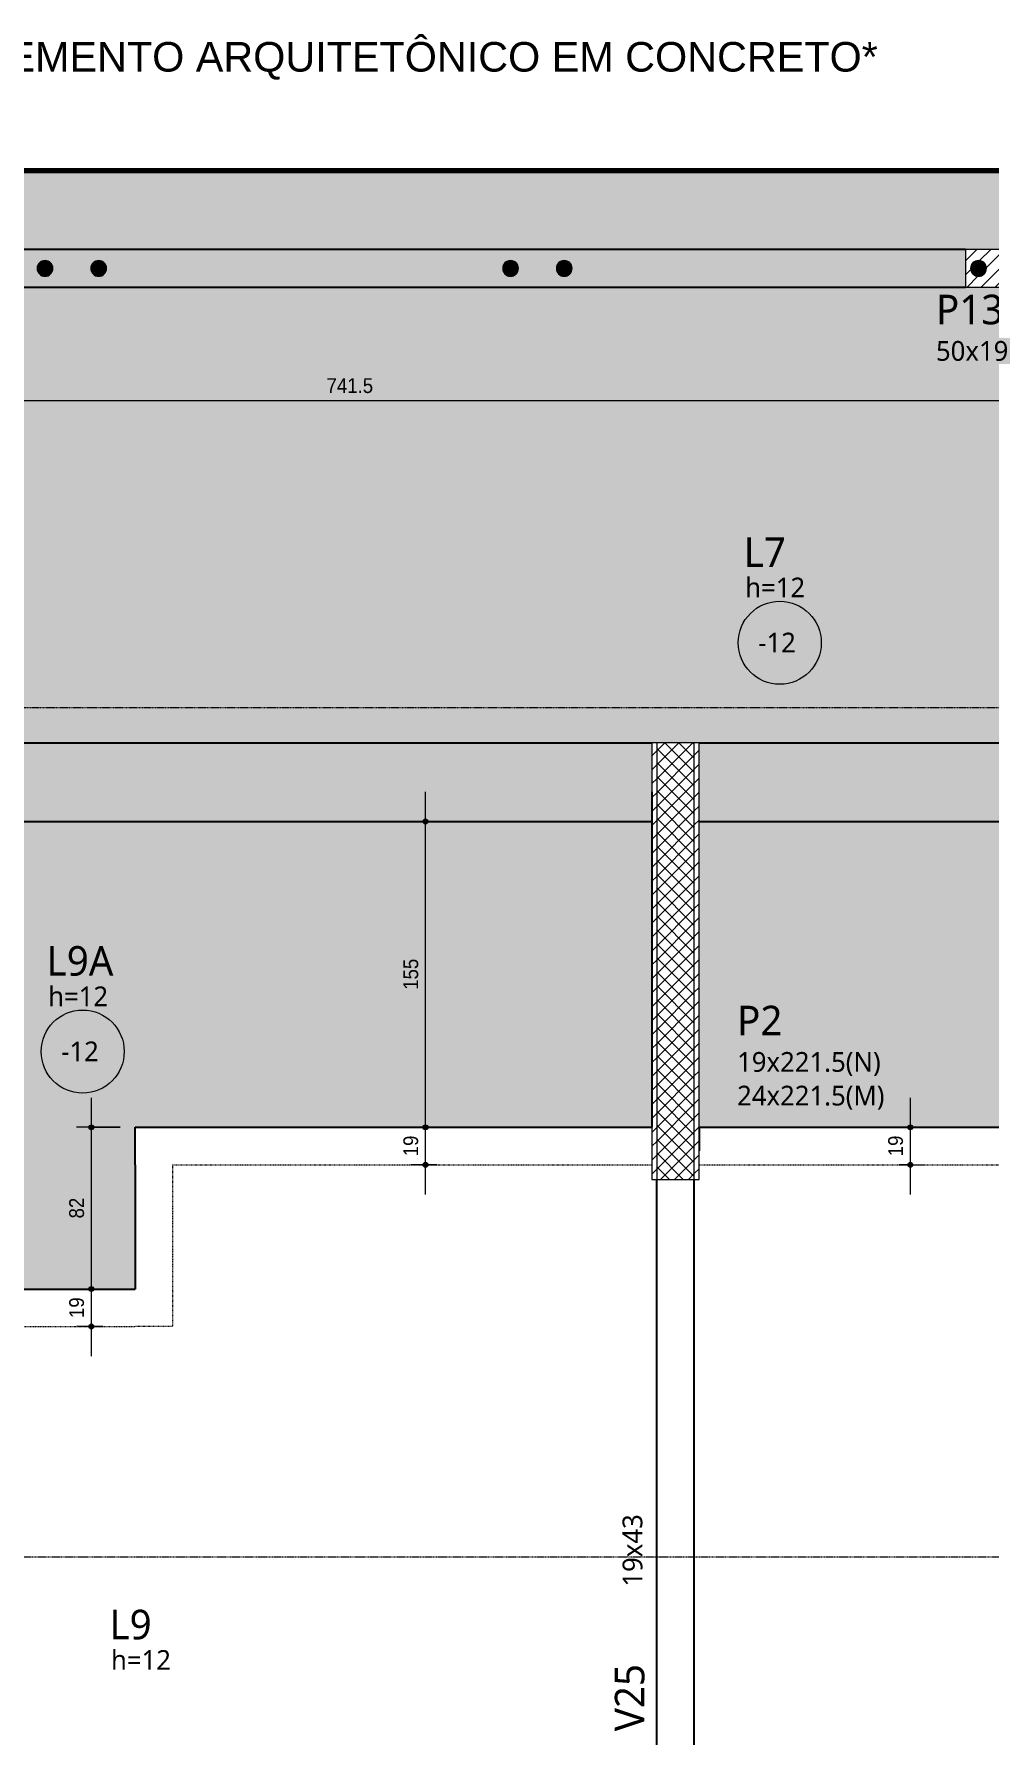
# Model space of a CAD drawing. Extents: x -1981 to 38708, y -3196 to 88064.
# Drawn here: x -1190 to -705, y 204 to 1066 of the extents above; entities that cross this region are included whole.
import ezdxf

# ---------------------------------------------------------------- set-up
doc = ezdxf.new("R2010")
doc.units = 0
for name, pattern in [('Aligning Line', [0.635, 0.3175, -0.3175]), ('Centro de 6 mm', [1.32, 0.6, -0.24, 0.24, -0.24]), ('Hidden', [0.714375, 0.47625, -0.238125])]:
    doc.linetypes.add(name, pattern=pattern)
for name, color, linetype, lineweight in [('A-ANNO-DIMS', 7, 'Continuous', 9), ('A-ANNO-DIMS-50', 7, 'Continuous', 9), ('A-DETL', 7, 'Hidden', 18), ('A-DETL-GENF', 7, 'Continuous', 18), ('A-DETL-THIN', 7, 'Continuous', 25), ('A-FLOR', 7, 'Continuous', 25), ('A-FLOR-IDEN', 7, 'Continuous', 9), ('G-ANNO-SYMB', 7, 'Continuous', 9), ('G-ANNO-TEXT', 7, 'Continuous', 9), ('S-BEAM', 7, 'Continuous', 25), ('S-BEAM-IDEN', 7, 'Continuous', 9), ('S-COLS-IDEN', 7, 'Continuous', 9)]:
    doc.layers.add(name, color=color, linetype=linetype, lineweight=lineweight)
doc.styles.add('Arial', font='arial.ttf', dxfattribs={"height": 15})
doc.styles.add('Arial_1', font='arial.ttf', dxfattribs={"width": 0.9, "height": 7.5})
doc.styles.add('Gadugi_1', font='gadugi.ttf', dxfattribs={"height": 15})
doc.styles.add('Gadugi_2', font='gadugi.ttf', dxfattribs={"height": 10})
doc.dimstyles.new('PED_1_5mm_ESQ', dxfattribs={"dimscale": 30.48, "dimtxt": 7.651945, "dimasz": 0.328084, "dimexe": 0.246063, "dimexo": 0.246063, "dimgap": 0.049213, "dimtad": 1, "dimdec": 1, "dimrnd": 0.5, "dimdsep": 46, "dimtxsty": 'Arial_1', "dimblk1": 'DOTSMALL', "dimblk2": 'DOTSMALL', "dimsah": 1, "dimcen": 0.09, "dimdle": 0.492126, "dimazin": 0, "dimtfac": 1, "dimtdec": 4, "dimtix": 1, "dimtmove": 0, "dimatfit": 3, "dimfxl": 1, "dimtvp": 1, "dimtolj": 1, "dimtzin": 0, "dimarcsym": 2})
pattern_1 = [(45, (0, 0), (-3.535534, 3.535534), [])]

# ---------------------------------------------------------------- blocks, each defined once
blk = doc.blocks.new('PED_TAG_LAJE_R03 - TÍTULO_ESPESSURA_REBAIXO-2582888-PL D 001 - FORMA DO 1º PAVIMENTO')
at = {"layer": 'A-FLOR-IDEN'}
blk.add_circle((-0.108, -0.761), 0.421, dxfattribs=at)
blk = doc.blocks.new('DIMBLOCK2-PL D 001 - FORMA DO 1º PAVIMENTO')
at = {"layer": 'A-ANNO-DIMS-50', "transparency": 16777216}
h = blk.add_hatch(color=256, dxfattribs=at)
edge = h.paths.add_edge_path(flags=0)
edge.add_arc((-745.33, 512.12), 1.25, 0, 360)
h = blk.add_hatch(color=256, dxfattribs=at)
edge = h.paths.add_edge_path(flags=0)
edge.add_arc((-745.33, 493.12), 1.25, 0, 360)
for p, q in [((-745.33, 527.12), (-745.33, 478.12)), ((-751.06, 512.12), (-737.83, 512.12)), ((-745.33, 512.12), (-751.06, 512.12)), ((-751.06, 493.12), (-737.83, 493.12)), ((-745.33, 493.12), (-751.06, 493.12))]:
    blk.add_line(p, q, dxfattribs=at)
for centre in [(-745.33, 512.12), (-745.33, 493.12)]:
    blk.add_circle(centre, 1.25, dxfattribs=at)
at = {"layer": 'A-ANNO-DIMS-50', "color": 0, "transparency": 16777216, "insert": (-756.56, 497.44), "char_height": 7.5, "width": 12.4315, "attachment_point": 1, "rotation": 90, "line_spacing_factor": 0.941778, "style": 'Arial_1'}
blk.add_mtext('19', dxfattribs=at)
blk = doc.blocks.new('_DotSmall')
at = {"color": 0, "linetype": 'ByBlock', "const_width": 0.5}
blk.add_lwpolyline([(-0.0625, 0, 1), (0.0625, 0, 1)], format="xyb", close=True, dxfattribs=at)
blk = doc.blocks.new('DIMBLOCK7-PL D 001 - FORMA DO 1º PAVIMENTO')
at = {"layer": 'A-ANNO-DIMS-50', "transparency": 16777216}
h = blk.add_hatch(color=256, dxfattribs=at)
edge = h.paths.add_edge_path(flags=0)
edge.add_arc((-1400.36, 880.67), 1.25, 0, 360)
h = blk.add_hatch(color=256, dxfattribs=at)
edge = h.paths.add_edge_path(flags=0)
edge.add_arc((-658.86, 880.67), 1.25, 0, 360)
for p, q in [((-1400.36, 714.62), (-1400.36, 888.17)), ((-1400.36, 880.67), (-658.86, 880.67)), ((-1400.36, 880.67), (-1400.36, 714.62)), ((-658.86, 874.94), (-658.86, 888.17)), ((-658.86, 880.67), (-658.86, 874.94))]:
    blk.add_line(p, q, dxfattribs=at)
for centre in [(-1400.36, 880.67), (-658.86, 880.67)]:
    blk.add_circle(centre, 1.25, dxfattribs=at)
at = {"layer": 'A-ANNO-DIMS-50', "color": 0, "transparency": 16777216, "insert": (-1041.27, 891.9), "char_height": 7.5, "width": 27.9708, "attachment_point": 1, "line_spacing_factor": 0.941778, "style": 'Arial_1'}
blk.add_mtext('741.5', dxfattribs=at)
blk = doc.blocks.new('DIMBLOCK69-PL D 001 - FORMA DO 1º PAVIMENTO')
at = {"layer": 'A-ANNO-DIMS-50', "transparency": 16777216}
h = blk.add_hatch(color=256, dxfattribs=at)
edge = h.paths.add_edge_path(flags=0)
edge.add_arc((-991.1, 512.12), 1.25, 0, 360)
h = blk.add_hatch(color=256, dxfattribs=at)
edge = h.paths.add_edge_path(flags=0)
edge.add_arc((-991.1, 493.12), 1.25, 0, 360)
for p, q in [((-985.36, 512.12), (-998.6, 512.12)), ((-991.1, 478.12), (-991.1, 512.12)), ((-991.1, 512.12), (-985.36, 512.12)), ((-985.36, 493.12), (-998.6, 493.12)), ((-991.1, 493.12), (-985.36, 493.12))]:
    blk.add_line(p, q, dxfattribs=at)
for centre in [(-991.1, 512.12), (-991.1, 493.12)]:
    blk.add_circle(centre, 1.25, dxfattribs=at)
at = {"layer": 'A-ANNO-DIMS-50', "color": 0, "transparency": 16777216, "insert": (-1002.33, 497.44), "char_height": 7.5, "width": 12.4315, "attachment_point": 1, "rotation": 90, "line_spacing_factor": 0.941778, "style": 'Arial_1'}
blk.add_mtext('19', dxfattribs=at)
blk = doc.blocks.new('DIMBLOCK70-PL D 001 - FORMA DO 1º PAVIMENTO')
at = {"layer": 'A-ANNO-DIMS-50', "transparency": 16777216}
h = blk.add_hatch(color=256, dxfattribs=at)
edge = h.paths.add_edge_path(flags=0)
edge.add_arc((-991.1, 667.12), 1.25, 0, 360)
h = blk.add_hatch(color=256, dxfattribs=at)
edge = h.paths.add_edge_path(flags=0)
edge.add_arc((-991.1, 512.12), 1.25, 0, 360)
for p, q in [((-991.1, 512.12), (-991.1, 682.12)), ((-985.36, 667.12), (-998.6, 667.12)), ((-991.1, 667.12), (-985.36, 667.12)), ((-985.36, 512.12), (-998.6, 512.12)), ((-991.1, 512.12), (-985.36, 512.12))]:
    blk.add_line(p, q, dxfattribs=at)
for centre in [(-991.1, 667.12), (-991.1, 512.12)]:
    blk.add_circle(centre, 1.25, dxfattribs=at)
at = {"layer": 'A-ANNO-DIMS-50', "color": 0, "transparency": 16777216, "insert": (-1002.33, 581.85), "char_height": 7.5, "width": 18.6472, "attachment_point": 1, "rotation": 90, "line_spacing_factor": 0.941778, "style": 'Arial_1'}
blk.add_mtext('155', dxfattribs=at)
blk = doc.blocks.new('DIMBLOCK71-PL D 001 - FORMA DO 1º PAVIMENTO')
at = {"layer": 'A-ANNO-DIMS-50', "transparency": 16777216}
h = blk.add_hatch(color=256, dxfattribs=at)
edge = h.paths.add_edge_path(flags=0)
edge.add_arc((-1160.49, 430.12), 1.25, 0, 360)
h = blk.add_hatch(color=256, dxfattribs=at)
edge = h.paths.add_edge_path(flags=0)
edge.add_arc((-1160.49, 411.12), 1.25, 0, 360)
for p, q in [((-1154.76, 430.12), (-1167.99, 430.12)), ((-1160.49, 396.12), (-1160.49, 430.12)), ((-1160.49, 430.12), (-1154.76, 430.12)), ((-1154.76, 411.12), (-1167.99, 411.12)), ((-1160.49, 411.12), (-1154.76, 411.12))]:
    blk.add_line(p, q, dxfattribs=at)
for centre in [(-1160.49, 430.12), (-1160.49, 411.12)]:
    blk.add_circle(centre, 1.25, dxfattribs=at)
at = {"layer": 'A-ANNO-DIMS-50', "color": 0, "transparency": 16777216, "insert": (-1171.73, 415.44), "char_height": 7.5, "width": 12.4315, "attachment_point": 1, "rotation": 90, "line_spacing_factor": 0.941778, "style": 'Arial_1'}
blk.add_mtext('19', dxfattribs=at)
blk = doc.blocks.new('DIMBLOCK72-PL D 001 - FORMA DO 1º PAVIMENTO')
at = {"layer": 'A-ANNO-DIMS-50', "transparency": 16777216}
h = blk.add_hatch(color=256, dxfattribs=at)
edge = h.paths.add_edge_path(flags=0)
edge.add_arc((-1160.49, 512.12), 1.25, 0, 360)
h = blk.add_hatch(color=256, dxfattribs=at)
edge = h.paths.add_edge_path(flags=0)
edge.add_arc((-1160.49, 430.12), 1.25, 0, 360)
for p, q in [((-1160.49, 430.12), (-1160.49, 527.12)), ((-1145.86, 512.12), (-1167.99, 512.12)), ((-1160.49, 512.12), (-1145.86, 512.12)), ((-1154.76, 430.12), (-1167.99, 430.12)), ((-1160.49, 430.12), (-1154.76, 430.12))]:
    blk.add_line(p, q, dxfattribs=at)
for centre in [(-1160.49, 512.12), (-1160.49, 430.12)]:
    blk.add_circle(centre, 1.25, dxfattribs=at)
at = {"layer": 'A-ANNO-DIMS-50', "color": 0, "transparency": 16777216, "insert": (-1171.73, 465.94), "char_height": 7.5, "width": 12.4315, "attachment_point": 1, "rotation": 90, "line_spacing_factor": 0.941778, "style": 'Arial_1'}
blk.add_mtext('82', dxfattribs=at)

msp = doc.modelspace()

# ---------------------------------------------------------------- hatches: boundary and pattern name
at = {"layer": 'A-DETL-GENF', "true_color": 0xff00ff}
for points in [[(-1183.98, 943.57), (-1182.95, 943.7), (-1181.98, 944.1), (-1181.15, 944.74), (-1180.52, 945.57), (-1180.12, 946.53), (-1179.98, 947.57), (-1180.12, 948.6), (-1180.52, 949.57), (-1181.15, 950.4), (-1181.98, 951.03), (-1182.95, 951.43), (-1183.98, 951.57), (-1185.02, 951.43), (-1185.98, 951.03), (-1186.81, 950.4), (-1187.45, 949.57), (-1187.84, 948.6), (-1187.98, 947.57), (-1187.84, 946.53), (-1187.45, 945.57), (-1186.81, 944.74), (-1185.98, 944.1), (-1185.02, 943.7)], [(-1156.78, 943.57), (-1155.75, 943.7), (-1154.78, 944.1), (-1153.95, 944.74), (-1153.32, 945.57), (-1152.92, 946.53), (-1152.78, 947.57), (-1152.92, 948.6), (-1153.32, 949.57), (-1153.95, 950.4), (-1154.78, 951.03), (-1155.75, 951.43), (-1156.78, 951.57), (-1157.82, 951.43), (-1158.78, 951.03), (-1159.61, 950.4), (-1160.25, 949.57), (-1160.65, 948.6), (-1160.78, 947.57), (-1160.65, 946.53), (-1160.25, 945.57), (-1159.61, 944.74), (-1158.78, 944.1), (-1157.82, 943.7)], [(-947.98, 943.57), (-946.95, 943.7), (-945.98, 944.1), (-945.15, 944.74), (-944.52, 945.57), (-944.12, 946.53), (-943.98, 947.57), (-944.12, 948.6), (-944.52, 949.57), (-945.15, 950.4), (-945.98, 951.03), (-946.95, 951.43), (-947.98, 951.57), (-949.02, 951.43), (-949.98, 951.03), (-950.81, 950.4), (-951.45, 949.57), (-951.84, 948.6), (-951.98, 947.57), (-951.84, 946.53), (-951.45, 945.57), (-950.81, 944.74), (-949.98, 944.1), (-949.02, 943.7)], [(-920.78, 943.57), (-919.75, 943.7), (-918.78, 944.1), (-917.95, 944.74), (-917.32, 945.57), (-916.92, 946.53), (-916.78, 947.57), (-916.92, 948.6), (-917.32, 949.57), (-917.95, 950.4), (-918.78, 951.03), (-919.75, 951.43), (-920.78, 951.57), (-921.82, 951.43), (-922.78, 951.03), (-923.61, 950.4), (-924.25, 949.57), (-924.65, 948.6), (-924.78, 947.57), (-924.65, 946.53), (-924.25, 945.57), (-923.61, 944.74), (-922.78, 944.1), (-921.82, 943.7)], [(-710.78, 943.57), (-709.75, 943.7), (-708.78, 944.1), (-707.95, 944.74), (-707.32, 945.57), (-706.92, 946.53), (-706.78, 947.57), (-706.92, 948.6), (-707.32, 949.57), (-707.95, 950.4), (-708.78, 951.03), (-709.75, 951.43), (-710.78, 951.57), (-711.82, 951.43), (-712.78, 951.03), (-713.61, 950.4), (-714.25, 949.57), (-714.65, 948.6), (-714.78, 947.57), (-714.65, 946.53), (-714.25, 945.57), (-713.61, 944.74), (-712.78, 944.1), (-711.82, 943.7)]]:
    msp.add_hatch(color=6, dxfattribs=at).paths.add_polyline_path(points, flags=0)
at = {"layer": 'A-DETL-GENF', "true_color": 0x808080}
h = msp.add_hatch(dxfattribs=at)
h.set_pattern_fill('FP_1', color=8, style=0, pattern_type=2)
h.set_pattern_definition(pattern_1)
h.paths.add_polyline_path([(-688.78, 938.12), (-667.36, 938.12), (-667.36, 957.12), (-717.36, 957.12), (-717.36, 938.12), (-694.44, 938.12)], flags=0)
h.paths.add_polyline_path([(-684.78, 943.57), (-685.82, 943.7), (-686.78, 944.1), (-687.61, 944.74), (-688.25, 945.57), (-688.65, 946.53), (-688.78, 947.57), (-688.65, 948.6), (-688.25, 949.57), (-687.61, 950.4), (-686.78, 951.03), (-685.82, 951.43), (-684.78, 951.57), (-683.75, 951.43), (-682.78, 951.03), (-681.95, 950.4), (-681.32, 949.57), (-680.92, 948.6), (-680.78, 947.57), (-680.92, 946.53), (-681.32, 945.57), (-681.95, 944.74), (-682.78, 944.1), (-683.75, 943.7)], flags=0)
h.paths.add_polyline_path([(-710.78, 943.57), (-711.82, 943.7), (-712.78, 944.1), (-713.61, 944.74), (-714.25, 945.57), (-714.65, 946.53), (-714.78, 947.57), (-714.65, 948.6), (-714.25, 949.57), (-713.61, 950.4), (-712.78, 951.03), (-711.82, 951.43), (-710.78, 951.57), (-709.75, 951.43), (-708.78, 951.03), (-707.95, 950.4), (-707.32, 949.57), (-706.92, 948.6), (-706.78, 947.57), (-706.92, 946.53), (-707.32, 945.57), (-707.95, 944.74), (-708.78, 944.1), (-709.75, 943.7)], flags=0)
h = msp.add_hatch(dxfattribs=at)
h.set_pattern_fill('FP_1', color=8, style=0, pattern_type=2)
h.set_pattern_definition(pattern_1)
h.paths.add_polyline_path([(-873.86, 485.65), (-873.86, 707.12), (-876.36, 707.12), (-876.36, 485.65)], flags=0)
h.paths.add_polyline_path([(-854.86, 485.65), (-852.36, 485.65), (-852.36, 707.12), (-854.86, 707.12), (-854.86, 512.12)], flags=0)
at = {"layer": 'A-DETL-GENF', "true_color": 0x0000ff}
h = msp.add_hatch(dxfattribs=at)
h.set_pattern_fill('FP_2', color=5, style=0, pattern_type=2)
h.set_pattern_definition([(45, (0, 0), (-3.535534, 3.535534), []), (135, (0, 0), (-3.535534, -3.535534), [])])
h.paths.add_polyline_path([(-854.86, 485.65), (-854.86, 707.12), (-873.86, 707.12), (-873.86, 485.65)], flags=0)
at = {"layer": 'A-FLOR', "true_color": 0xccffcc}
for points in [[(-1738.86, 533.55), (-1400.36, 533.55), (-1400.36, 707.12), (127.64, 707.12), (127.64, 938.12), (-1739.87, 938.12), (-1739.87, 533.55)], [(-1138.36, 430.12), (-1138.36, 512.12), (-876.36, 512.12), (-876.36, 667.12), (-1376.36, 667.12), (-1376.36, 666.11), (-1362.36, 666.11), (-1362.36, 651.58), (-1376.36, 651.58), (-1376.36, 611.81), (-1362.36, 611.81), (-1362.36, 540.85), (-1376.36, 540.85), (-1376.36, 509.62), (-1381.36, 509.62), (-1381.36, 486.93), (-1362.36, 486.93), (-1362.36, 436.46), (-1381.36, 436.46), (-1381.36, 430.12), (-1304.49, 430.12)]]:
    msp.add_hatch(color=254, dxfattribs=at).paths.add_polyline_path(points, flags=0)
h = msp.add_hatch(color=254, dxfattribs=at)
h.paths.add_polyline_path([(-352.36, 430.12), (-347.36, 430.12), (-347.36, 436.21), (-366.36, 436.21), (-366.36, 486.68), (-352.36, 486.68), (-352.36, 541.1), (-366.36, 541.1), (-366.36, 586.17), (-352.36, 586.17), (-352.36, 651.58), (-366.36, 651.58), (-366.36, 666.11), (-352.36, 666.11), (-352.36, 667.12), (-516.86, 667.12), (-516.86, 430.12), (-365.95, 430.12)], flags=0)
h.paths.add_polyline_path([(-590.36, 430.12), (-535.86, 430.12), (-535.86, 667.12), (-852.36, 667.12), (-852.36, 512.12), (-590.36, 512.12), (-590.36, 485.65)], flags=0)
at = {"layer": 'S-BEAM', "true_color": 0xa7d7e1}
msp.add_hatch(color=9, dxfattribs=at).paths.add_polyline_path([(-1116.78, 957.12), (-333.77, 957.12), (-333.77, 997.12), (-1718.87, 997.12), (-1718.87, 957.12), (-1304.49, 957.12)], flags=0)
at = {"layer": 'S-BEAM', "true_color": 0xd9d9d9}
h = msp.add_hatch(color=254, dxfattribs=at)
h.paths.add_polyline_path([(-1116.78, 938.12), (-717.36, 938.12), (-717.36, 957.12), (-1372.36, 957.12), (-1372.36, 938.12), (-1152.8, 938.12)], flags=0)
h.paths.add_polyline_path([(-947.98, 943.57), (-949.02, 943.7), (-949.98, 944.1), (-950.81, 944.74), (-951.45, 945.57), (-951.84, 946.53), (-951.98, 947.57), (-951.84, 948.6), (-951.45, 949.57), (-950.81, 950.4), (-949.98, 951.03), (-949.02, 951.43), (-947.98, 951.57), (-946.95, 951.43), (-945.98, 951.03), (-945.15, 950.4), (-944.52, 949.57), (-944.12, 948.6), (-943.98, 947.57), (-944.12, 946.53), (-944.52, 945.57), (-945.15, 944.74), (-945.98, 944.1), (-946.95, 943.7)], flags=0)
h.paths.add_polyline_path([(-920.78, 943.57), (-921.82, 943.7), (-922.78, 944.1), (-923.61, 944.74), (-924.25, 945.57), (-924.65, 946.53), (-924.78, 947.57), (-924.65, 948.6), (-924.25, 949.57), (-923.61, 950.4), (-922.78, 951.03), (-921.82, 951.43), (-920.78, 951.57), (-919.75, 951.43), (-918.78, 951.03), (-917.95, 950.4), (-917.32, 949.57), (-916.92, 948.6), (-916.78, 947.57), (-916.92, 946.53), (-917.32, 945.57), (-917.95, 944.74), (-918.78, 944.1), (-919.75, 943.7)], flags=0)
h.paths.add_polyline_path([(-1156.78, 943.57), (-1157.82, 943.7), (-1158.78, 944.1), (-1159.61, 944.74), (-1160.25, 945.57), (-1160.65, 946.53), (-1160.78, 947.57), (-1160.65, 948.6), (-1160.25, 949.57), (-1159.61, 950.4), (-1158.78, 951.03), (-1157.82, 951.43), (-1156.78, 951.57), (-1155.75, 951.43), (-1154.78, 951.03), (-1153.95, 950.4), (-1153.32, 949.57), (-1152.92, 948.6), (-1152.78, 947.57), (-1152.92, 946.53), (-1153.32, 945.57), (-1153.95, 944.74), (-1154.78, 944.1), (-1155.75, 943.7)], flags=0)
h.paths.add_polyline_path([(-1183.98, 943.57), (-1185.02, 943.7), (-1185.98, 944.1), (-1186.81, 944.74), (-1187.45, 945.57), (-1187.84, 946.53), (-1187.98, 947.57), (-1187.84, 948.6), (-1187.45, 949.57), (-1186.81, 950.4), (-1185.98, 951.03), (-1185.02, 951.43), (-1183.98, 951.57), (-1182.95, 951.43), (-1181.98, 951.03), (-1181.15, 950.4), (-1180.52, 949.57), (-1180.12, 948.6), (-1179.98, 947.57), (-1180.12, 946.53), (-1180.52, 945.57), (-1181.15, 944.74), (-1181.98, 944.1), (-1182.95, 943.7)], flags=0)
at = {"layer": 'S-BEAM', "true_color": 0xccffcc}
msp.add_hatch(color=254, dxfattribs=at).paths.add_polyline_path([(-876.36, 667.12), (-876.36, 707.12), (-1342.61, 707.12), (-1342.61, 683.12), (-1376.36, 683.12), (-1376.36, 667.12), (-877.86, 667.12)], flags=0)
h = msp.add_hatch(color=254, dxfattribs=at)
h.paths.add_polyline_path([(-850.86, 667.12), (-535.86, 667.12), (-535.86, 707.12), (-852.36, 707.12), (-852.36, 667.12)], flags=0)
h.paths.add_polyline_path([(-352.36, 667.12), (-352.36, 683.12), (-386.11, 683.12), (-386.11, 707.12), (-516.86, 707.12), (-516.86, 667.12), (-365.95, 667.12)], flags=0)

# ---------------------------------------------------------------- linework, layer by layer
at = {"layer": 'A-DETL', "linetype": 'Continuous'}
for p, q in [((-667.36, 957.12), (-717.36, 957.12)), ((-717.36, 957.12), (-717.36, 938.12)), ((-717.36, 938.12), (-667.36, 938.12)), ((-873.86, 707.12), (-876.36, 707.12)), ((-876.36, 707.12), (-876.36, 485.65)), ((-854.86, 707.12), (-873.86, 707.12)), ((-873.86, 707.12), (-873.86, 485.65)), ((-852.36, 707.12), (-854.86, 707.12)), ((-854.86, 485.65), (-854.86, 707.12)), ((-852.36, 485.65), (-852.36, 707.12)), ((-876.36, 485.65), (-873.86, 485.65)), ((-873.86, 485.65), (-854.86, 485.65)), ((-854.86, 485.65), (-852.36, 485.65))]:
    msp.add_line(p, q, dxfattribs=at)
at = {"layer": 'A-DETL', "linetype": 'Continuous', "lineweight": 9}
msp.add_line((-1739.87, 938.12), (-333.77, 938.12), dxfattribs=at)
at = {"layer": 'A-DETL', "linetype": 'Aligning Line'}
for p, q in [((-1119.36, 493.12), (-876.36, 493.12)), ((-1119.36, 493.12), (-1119.36, 411.12)), ((-852.36, 493.12), (-609.36, 493.12)), ((-1381.36, 411.12), (-1138.36, 411.12)), ((-1119.36, 411.12), (-1138.36, 411.12))]:
    msp.add_line(p, q, dxfattribs=at)
at = {"layer": 'A-DETL', "linetype": 'Continuous'}
for centre, start, end in [((-1183.98, 947.57), 0, 180), ((-1156.78, 947.57), 0, 180), ((-947.98, 947.57), 0, 180), ((-920.78, 947.57), 0, 180), ((-710.78, 947.57), 0, 180), ((-1183.98, 947.57), 180, 0), ((-1156.78, 947.57), 180, 0), ((-947.98, 947.57), 180, 0), ((-920.78, 947.57), 180, 0), ((-710.78, 947.57), 180, 0)]:
    msp.add_arc(centre, 4, start, end, dxfattribs=at)
at = {"layer": 'A-DETL-THIN'}
for p, q in [((-876.36, 682.12), (-876.36, 512.12)), ((-852.36, 512.12), (-852.36, 500.12))]:
    msp.add_line(p, q, dxfattribs=at)
at = {"layer": 'G-ANNO-SYMB', "linetype": 'Centro de 6 mm'}
for p, q in [((1452.82, 724.8), (-1870.8, 724.8)), ((-1858.44, 294.37), (1460.09, 294.37))]:
    msp.add_line(p, q, dxfattribs=at)
at = {"layer": 'S-BEAM', "color": 190, "lineweight": 70, "true_color": 0x8000ff}
msp.add_line((-1718.87, 997.12), (-333.77, 997.12), dxfattribs=at)
at = {"layer": 'S-BEAM'}
for p, q in [((-717.36, 957.12), (-1372.36, 957.12)), ((-1372.36, 938.12), (-717.36, 938.12)), ((-1342.61, 707.12), (-876.36, 707.12)), ((-852.36, 707.12), (-535.86, 707.12)), ((-1376.36, 667.12), (-876.36, 667.12)), ((-852.36, 667.12), (-535.86, 667.12)), ((-1138.36, 493.12), (-1138.36, 512.12)), ((-1138.36, 512.12), (-876.36, 512.12)), ((-852.36, 512.12), (-590.36, 512.12)), ((-1138.36, 493.12), (-1138.36, 430.12)), ((-873.86, 180.65), (-873.86, 485.65)), ((-854.86, 180.65), (-854.86, 485.65)), ((-1381.36, 430.12), (-1138.36, 430.12))]:
    msp.add_line(p, q, dxfattribs=at)

# ---------------------------------------------------------------- block references
at = {"layer": 'A-FLOR-IDEN', "xscale": 49.99999999999998, "yscale": 49.99999999999998, "zscale": 49.99999999999998}
for p in [(-806.12, 795.83), (-1159.49, 588.57)]:
    msp.add_blockref('PED_TAG_LAJE_R03 - TÍTULO_ESPESSURA_REBAIXO-2582888-PL D 001 - FORMA DO 1º PAVIMENTO', p, dxfattribs=at)

# ---------------------------------------------------------------- texts
at = {"layer": 'A-FLOR-IDEN', "attachment_point": 1}
for s, insert, char_height, width, style in [('L7', (-829.83, 811.27), 15, 26.0548, 'Gadugi_1'), ('h=12', (-829.05, 790.79), 10, 39.6835, 'Gadugi_2'), ('-12', (-822.43, 762.88), 10, 25.2532, 'Gadugi_2'), ('L9A', (-1183.2, 604), 15, 42.4894, 'Gadugi_1'), ('h=12', (-1182.42, 583.52), 10, 39.6835, 'Gadugi_2'), ('-12', (-1175.81, 555.61), 10, 25.2532, 'Gadugi_2'), ('L9', (-1151.33, 267.55), 15, 26.0548, 'Gadugi_1'), ('h=12', (-1150.54, 247.08), 10, 39.6835, 'Gadugi_2')]:
    msp.add_mtext(s, dxfattribs=dict(at, insert=insert, char_height=char_height, width=width, style=style))
at = {"layer": 'G-ANNO-TEXT', "insert": (-1228.63, 1062.34), "char_height": 15, "width": 574.0082, "attachment_point": 1, "style": 'Arial'}
msp.add_mtext('ELEMENTO ARQUITETÔNICO EM CONCRETO*', dxfattribs=at)
at = {"layer": 'S-BEAM-IDEN', "attachment_point": 1, "rotation": 90}
for s, insert, char_height, width, style in [('19x43', (-891.2, 279.26), 10, 44.8945, 'Gadugi_2'), ('V25', (-895.14, 205.96), 15, 44.0928, 'Gadugi_1')]:
    msp.add_mtext(s, dxfattribs=dict(at, insert=insert, char_height=char_height, width=width, style=style))
at = {"layer": 'S-COLS-IDEN', "attachment_point": 1}
for s, insert, char_height, width, style in [('P136', (-732.33, 934.24), 15, 56.519, 'Gadugi_1'), ('50x19', (-732.33, 910.75), 10, 44.8945, 'Gadugi_2'), ('P2', (-833.15, 573.77), 15, 28.4599, 'Gadugi_1'), ('19x221.5(N)', (-833.15, 550.28), 10, 90.1898, 'Gadugi_2'), ('24x221.5(M)', (-833.15, 533.2), 10, 92.9957, 'Gadugi_2')]:
    msp.add_mtext(s, dxfattribs=dict(at, insert=insert, char_height=char_height, width=width, style=style))

# ---------------------------------------------------------------- dimensions: what is measured, and where the dimension line sits
at = {"layer": 'A-ANNO-DIMS'}
dim = msp.add_linear_dim(base=(-658.86, 880.67), p1=(-1400.36, 707.12), p2=(-658.86, 882.44), dimstyle='PED_1_5mm_ESQ', override={"dimpost": '<>', "dimfxl": 761.947928}, dxfattribs=at)
dim.commit()
dim.dimension.update_dxf_attribs({"geometry": 'DIMBLOCK7-PL D 001 - FORMA DO 1º PAVIMENTO', "text_midpoint": (-1029.61, 886)})
for base, p1, p2, override, picture, middle in [((-991.1, 667.12), (-992.86, 512.12), (-992.86, 667.12), {"dimpost": '<>', "dimfxl": 154.999924}, 'DIMBLOCK70-PL D 001 - FORMA DO 1º PAVIMENTO', (-996.42, 589.62)), ((-1160.49, 512.12), (-1162.26, 430.12), (-1138.36, 512.12), {"dimpost": '<>', "dimfxl": 85.410072}, 'DIMBLOCK72-PL D 001 - FORMA DO 1º PAVIMENTO', (-1165.82, 471.12)), ((-745.33, 493.12), (-743.56, 512.12), (-743.56, 493.12), {"dimpost": '<>', "dimfxl": 19}, 'DIMBLOCK2-PL D 001 - FORMA DO 1º PAVIMENTO', (-750.66, 502.62)), ((-991.1, 512.12), (-992.86, 493.12), (-992.86, 512.12), {"dimpost": '<>', "dimfxl": 19}, 'DIMBLOCK69-PL D 001 - FORMA DO 1º PAVIMENTO', (-996.42, 502.62)), ((-1160.49, 430.12), (-1162.26, 411.12), (-1162.26, 430.12), {"dimpost": '<>', "dimfxl": 19}, 'DIMBLOCK71-PL D 001 - FORMA DO 1º PAVIMENTO', (-1165.82, 420.62))]:
    dim = msp.add_linear_dim(base=base, p1=p1, p2=p2, angle=90, dimstyle='PED_1_5mm_ESQ', override=override, dxfattribs=at)
    dim.commit()
    dim.dimension.update_dxf_attribs({"geometry": picture, "text_midpoint": middle})

doc.saveas('drawing.dxf')
